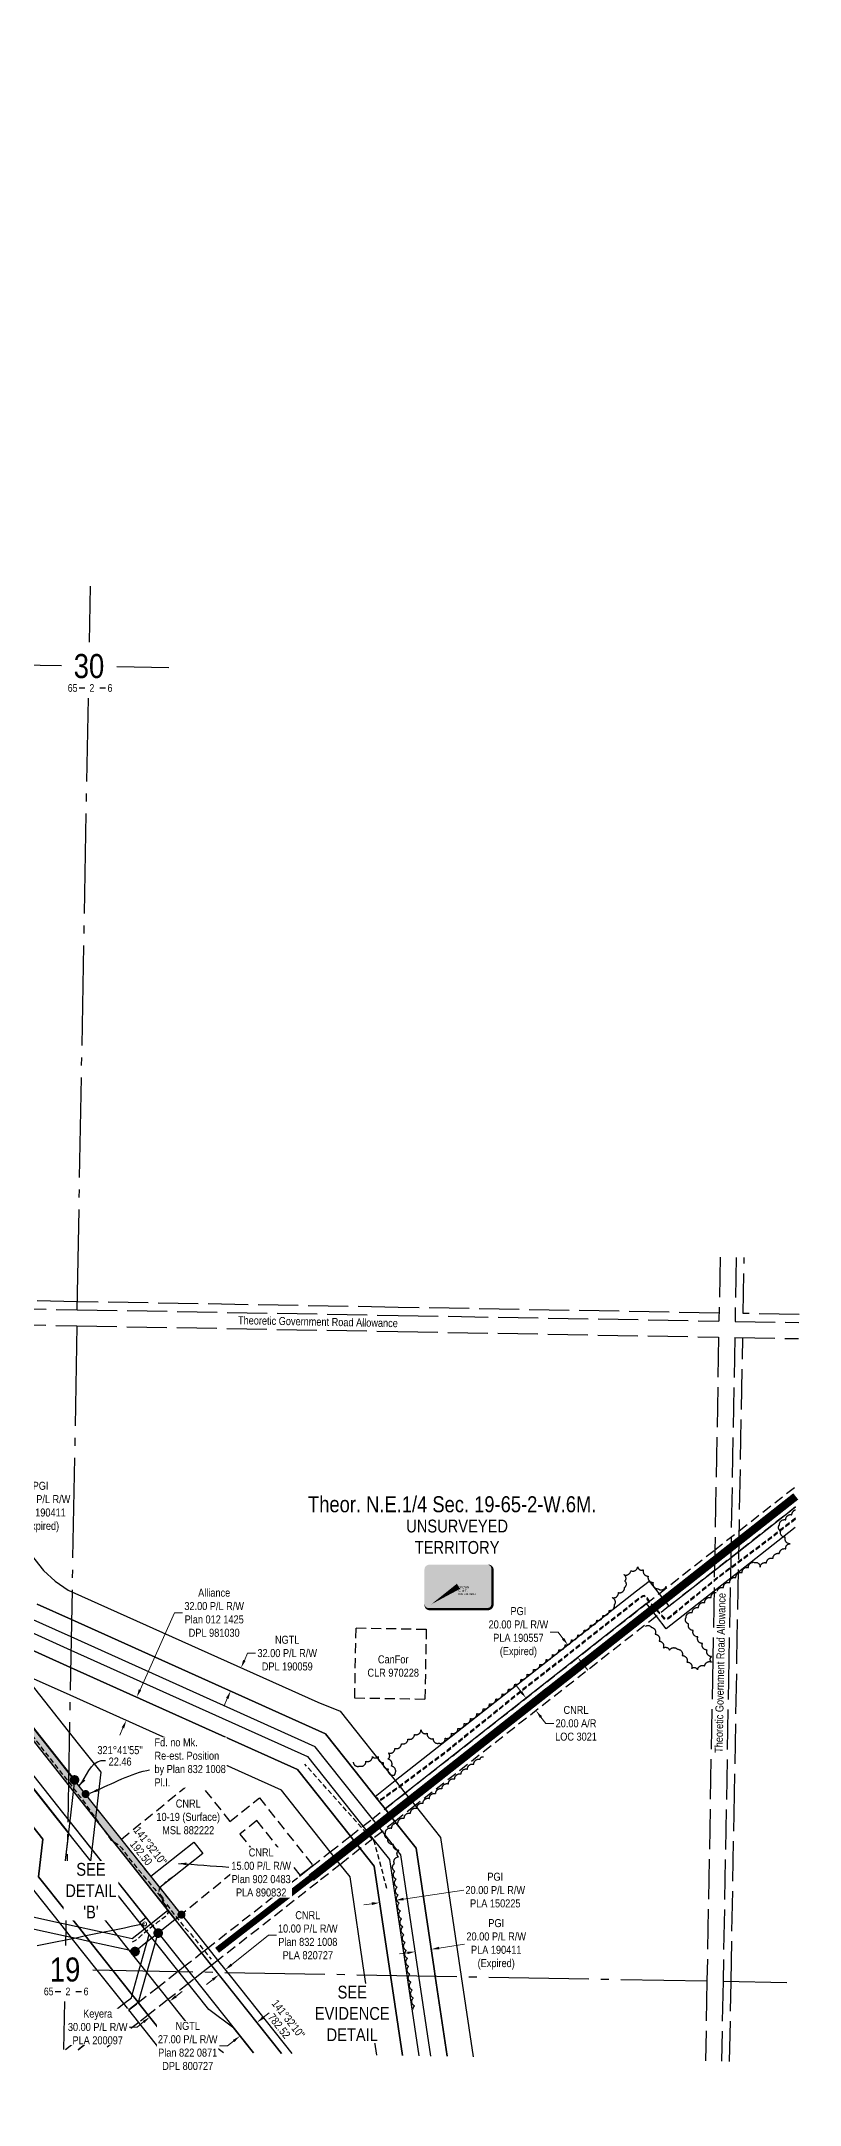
# Model space of a CAD drawing. Extents: x 413456 to 423436, y 6055086 to 6062162.
# Drawn here: x 416730 to 417678, y 6055293 to 6057870 of the extents above; entities that cross this region are included whole.
import ezdxf
from ezdxf.enums import TextEntityAlignment as Align

# ---------------------------------------------------------------- set-up
doc = ezdxf.new("R2018")
doc.units = 0
doc.header["$LTSCALE"] = 5
doc.header["$PDSIZE"] = 0.5
for name, pattern in [('0', [1, 1, 0]), ('foc-ACCESSROAD', [3.75, 2.5, -1.25]), ('foc-QUARTERLINE', [33, 25, -3, 2, -3]), ('foc-UNSURVEYED', [12.5, 10, -2.5]), ('UG_PIPE', [1.875, 1.25, -0.625])]:
    doc.linetypes.add(name, pattern=pattern)
doc.layers.get('Defpoints').update_dxf_attribs({"color": 9})
for name, color, linetype in [('10', 1, 'Continuous'), ('9', 3, 'Continuous'), ('AS-OWNER', 7, 'Continuous'), ('AS-PIPE-UG', 44, 'UG_PIPE'), ('AS-ROADS', 254, 'Continuous'), ('C-RW', 13, 'Continuous'), ('C-SYMBOL', 7, 'Continuous'), ('DETAIL-T', 7, 'Continuous'), ('F-AR', 190, 'foc-ACCESSROAD'), ('F-RW', 190, 'Continuous'), ('F-WS', 190, 'foc-ACCESSROAD'), ('L-BD', 7, 'Continuous'), ('L-BD1', 253, 'Continuous'), ('L-MON', 1, 'Continuous'), ('L-QSEC', 8, 'foc-QUARTERLINE'), ('L-ROAD-T', 7, 'Continuous'), ('L-SECLBL', 7, 'Continuous'), ('L-UNS-T', 3, 'Continuous'), ('L-USEC', 7, 'foc-UNSURVEYED'), ('P-PROPOSED', 10, 'Continuous'), ('P-PROPOSED-H', 21, 'Continuous'), ('T-BUSH', 110, '0')]:
    doc.layers.add(name, color=color, linetype=linetype)
doc.layers.add('AS-PIPE-AG', color=7, linetype='Continuous', true_color=0x7d00fa)
for name, color, linetype, lineweight in [('F-AR-T', 190, 'Continuous', 9), ('F-RW-T', 190, 'Continuous', 9), ('F-WS-T', 190, 'Continuous', 9)]:
    doc.layers.add(name, color=color, linetype=linetype, lineweight=lineweight)
doc.styles.add('175L', font='ARIALN.TTF', dxfattribs={"height": 20})
doc.styles.add('80CG', font='ARIALN.TTF', dxfattribs={"height": 10})
doc.styles.add('80L', font='ARIALN.TTF', dxfattribs={"height": 10})
doc.styles.add('SIMPLEX', font='ARIALN.TTF')
doc.styles.get("Standard").update_dxf_attribs({"font": 'ARIALN.TTF'})
doc.dimstyles.new('Compass 5 000', dxfattribs={"dimscale": 5, "dimtxt": 9, "dimasz": 2, "dimexe": 0.2, "dimexo": 0.0625, "dimgap": 0.5, "dimtad": 0, "dimtih": 1, "dimtoh": 1, "dimzin": 0, "dimdsep": 46, "dimtxsty": '80CG', "dimcen": 0.1, "dimse1": 1, "dimse2": 1, "dimclrd": 256, "dimclrt": 256, "dimaunit": 1, "dimadec": 4, "dimazin": 0, "dimtfac": 0.06, "dimtofl": 0, "dimtmove": 0, "dimatfit": 1, "dimfxl": 0.2, "dimtolj": 1, "dimtzin": 0, "dimlwd": -1, "dimarcsym": 0})

# ---------------------------------------------------------------- blocks, each defined once
blk = doc.blocks.new('L-SECLBL')
at = {"layer": '9', "color": 7}
for p, q in [((-5.1, -27.8), (-12.3, -27.8)), ((20.7, -27.8), (13.5, -27.8))]:
    blk.add_line(p, q, dxfattribs=at)
at = {"layer": '10', "color": 2, "style": 'SIMPLEX'}
blk.add_attdef('SEC', text='', height=30, dxfattribs=at).set_placement((0, 0), align=Align.MIDDLE)
at = {"layer": '10', "color": 5, "style": '80L'}
blk.add_attdef('TWP', text='', height=9.5, dxfattribs=at).set_placement((-14.4, -27.4), align=Align.MIDDLE_RIGHT)
blk.add_attdef('RGE', text='', height=9.5, dxfattribs=at).set_placement((3.6, -27.4), align=Align.MIDDLE_CENTER)
blk.add_attdef('MER', text='', height=9.5, dxfattribs=at).set_placement((23.2, -27.4), align=Align.MIDDLE_LEFT)
blk = doc.blocks.new('*D132')
at = {"layer": 'Defpoints', "color": 0, "transparency": 16777216}
for p in [(416965.4, 6055844.6), (416979.3, 6055838.3), (416952.3, 6055815.4)]:
    blk.add_point(p, dxfattribs=at)
at = {"layer": 'F-RW-T', "transparency": 16777216}
for p, q in [((416983.4, 6055847.5), (416987.5, 6055856.6)), ((416987.5, 6055856.6), (416997.5, 6055856.6)), ((416962.1, 6055800.1), (416958, 6055790.9))]:
    blk.add_line(p, q, dxfattribs=at)
for points in [[(416981.9, 6055848.2), (416984.9, 6055846.8), (416979.3, 6055838.3)], [(416960.6, 6055800.7), (416963.6, 6055799.4), (416966.2, 6055809.2)]]:
    blk.add_solid(points, dxfattribs=at)
at = {"layer": 'F-RW-T', "transparency": 16777216, "insert": (417037, 6055856.6), "char_height": 10, "attachment_point": 5, "style": '80CG'}
blk.add_mtext('\\A1;NGTL\\P32.00 P/L R/W\\PDPL 190059', dxfattribs=at)
blk = doc.blocks.new('*D135')
at = {"layer": 'Defpoints', "color": 0, "transparency": 16777216}
for p in [(416945.2, 6055419.4), (416966.3, 6055436.2), (416999, 6055395.1)]:
    blk.add_point(p, dxfattribs=at)
at = {"layer": 'F-RW-T', "transparency": 16777216}
for p, q in [((417006.8, 6055401.3), (417014.6, 6055407.5)), ((416962.2, 6055365.9), (416952.2, 6055365.9)), ((416970, 6055372.1), (416962.2, 6055365.9))]:
    blk.add_line(p, q, dxfattribs=at)
for points in [[(417005.8, 6055402.6), (417007.8, 6055400), (416999, 6055395.1)], [(416969, 6055373.4), (416971, 6055370.8), (416977.8, 6055378.3)]]:
    blk.add_solid(points, dxfattribs=at)
at = {"layer": 'F-RW-T', "transparency": 16777216, "insert": (416912.6, 6055365.9), "char_height": 10, "attachment_point": 5, "style": '80CG', "bg_fill": 3, "box_fill_scale": 1.1, "bg_fill_color": 256, "bg_fill_true_color": 13158600, "bg_fill_transparency": 0}
blk.add_mtext('\\A1;NGTL\\P27.00 P/L R/W\\PPlan 822 0871\\PDPL 800727', dxfattribs=at)
blk = doc.blocks.new('*D138')
at = {"layer": 'Defpoints', "color": 0, "transparency": 16777216}
for p in [(416848.9, 6055801.6), (416892.6, 6055782), (416879.5, 6055752.8)]:
    blk.add_point(p, dxfattribs=at)
at = {"layer": 'F-RW-T', "transparency": 16777216}
for p, q in [((416853, 6055810.7), (416896.3, 6055907)), ((416896.3, 6055907), (416906.3, 6055907)), ((416831.7, 6055763.3), (416827.6, 6055754.2))]:
    blk.add_line(p, q, dxfattribs=at)
for points in [[(416851.5, 6055811.4), (416854.5, 6055810.1), (416848.9, 6055801.6)], [(416830.1, 6055764), (416833.2, 6055762.6), (416835.8, 6055772.4)]]:
    blk.add_solid(points, dxfattribs=at)
at = {"layer": 'F-RW-T', "transparency": 16777216, "insert": (416945.7, 6055907), "char_height": 10, "attachment_point": 5, "style": '80CG'}
blk.add_mtext('\\A1;Alliance\\P32.00 P/L R/W\\PPlan 012 1425\\PDPL 981030', dxfattribs=at)
blk = doc.blocks.new('*D139')
at = {"layer": 'Defpoints', "color": 0, "transparency": 16777216}
for p in [(417344, 6055807.1), (417347.9, 6055784.7), (417356.3, 6055791.3)]:
    blk.add_point(p, dxfattribs=at)
at = {"layer": 'F-AR-T', "transparency": 16777216}
for p, q in [((417329.3, 6055808.3), (417323.1, 6055816.1)), ((417354, 6055776.8), (417360.2, 6055768.9)), ((417360.2, 6055768.9), (417370.2, 6055768.9))]:
    blk.add_line(p, q, dxfattribs=at)
for points in [[(417330.6, 6055809.3), (417328, 6055807.3), (417335.5, 6055800.4)], [(417355.4, 6055777.8), (417352.7, 6055775.8), (417347.9, 6055784.7)]]:
    blk.add_solid(points, dxfattribs=at)
at = {"layer": 'F-AR-T', "transparency": 16777216, "insert": (417397.9, 6055768.9), "char_height": 10, "attachment_point": 5, "style": '80CG'}
blk.add_mtext('\\A1;CNRL^J20.00 A/R\\PLOC 3021', dxfattribs=at)
blk = doc.blocks.new('*D144')
at = {"layer": 'Defpoints', "color": 0, "transparency": 16777216}
for p in [(417151.2, 6055554.1), (417171, 6055557.1), (417172.4, 6055547.9)]:
    blk.add_point(p, dxfattribs=at)
at = {"layer": 'F-RW-T', "transparency": 16777216}
for p, q in [((417182.3, 6055549.4), (417257.5, 6055560.6)), ((417142.7, 6055543.5), (417132.8, 6055542.1))]:
    blk.add_line(p, q, dxfattribs=at)
for points in [[(417182, 6055551.1), (417182.5, 6055547.8), (417172.4, 6055547.9)], [(417142.4, 6055545.2), (417142.9, 6055541.9), (417152.6, 6055545)]]:
    blk.add_solid(points, dxfattribs=at)
at = {"layer": 'F-RW-T', "transparency": 16777216, "insert": (417297, 6055560.6), "char_height": 10, "attachment_point": 5, "style": '80CG'}
blk.add_mtext('\\A1;PGI\\P20.00 P/L R/W\\PPLA 150225', dxfattribs=at)
blk = doc.blocks.new('*D146')
at = {"layer": 'Defpoints', "color": 0, "transparency": 16777216}
for p in [(416616.2, 6056022.7), (416631.9, 6056035.1), (416648.1, 6056014.5)]:
    blk.add_point(p, dxfattribs=at)
at = {"layer": 'F-RW-T', "transparency": 16777216}
for p, q in [((416656, 6056020.7), (416679.2, 6056039.1)), ((416679.2, 6056039.1), (416689.2, 6056039.1)), ((416624.6, 6055995.9), (416616.7, 6055989.7))]:
    blk.add_line(p, q, dxfattribs=at)
for points in [[(416654.9, 6056022), (416657, 6056019.4), (416648.1, 6056014.5)], [(416623.6, 6055997.2), (416625.6, 6055994.6), (416632.4, 6056002.1)]]:
    blk.add_solid(points, dxfattribs=at)
at = {"layer": 'F-RW-T', "transparency": 16777216, "insert": (416728.7, 6056039.1), "char_height": 10, "attachment_point": 5, "style": '80CG'}
blk.add_mtext('\\A1;PGI\\P20.00 P/L R/W\\PPLA 190411\\P(Expired)', dxfattribs=at)
blk = doc.blocks.new('*D147')
at = {"layer": 'Defpoints', "color": 0, "transparency": 16777216}
for p in [(417195.4, 6055495.3), (417215.2, 6055498.3), (417216.9, 6055486.7)]:
    blk.add_point(p, dxfattribs=at)
at = {"layer": 'F-RW-T', "transparency": 16777216}
for p, q in [((417187.2, 6055482.3), (417177.3, 6055480.8)), ((417226.8, 6055488.2), (417258.7, 6055492.9))]:
    blk.add_line(p, q, dxfattribs=at)
for points in [[(417186.9, 6055483.9), (417187.4, 6055480.6), (417197.1, 6055483.7)], [(417226.5, 6055489.8), (417227, 6055486.5), (417216.9, 6055486.7)]]:
    blk.add_solid(points, dxfattribs=at)
at = {"layer": 'F-RW-T', "transparency": 16777216, "insert": (417298.2, 6055492.9), "char_height": 10, "attachment_point": 5, "style": '80CG'}
blk.add_mtext('\\A1;PGI\\P20.00 P/L R/W\\PPLA 190411\\P(Expired)', dxfattribs=at)
blk = doc.blocks.new('*D148')
at = {"layer": 'Defpoints', "color": 0, "transparency": 16777216}
for p in [(417383.4, 6055863.5), (417387.8, 6055866.9), (417395.8, 6055847.7)]:
    blk.add_point(p, dxfattribs=at)
at = {"layer": 'F-RW-T', "transparency": 16777216}
for p, q in [((417375.5, 6055882.6), (417365.5, 6055882.6)), ((417381.6, 6055874.8), (417375.5, 6055882.6)), ((417406.3, 6055843.3), (417412.5, 6055835.4))]:
    blk.add_line(p, q, dxfattribs=at)
for points in [[(417383, 6055875.8), (417380.3, 6055873.7), (417387.8, 6055866.9)], [(417407.6, 6055844.3), (417405, 6055842.3), (417400.2, 6055851.2)]]:
    blk.add_solid(points, dxfattribs=at)
at = {"layer": 'F-RW-T', "transparency": 16777216, "insert": (417325.9, 6055882.6), "char_height": 10, "width": 498.313, "attachment_point": 5, "style": '80CG'}
blk.add_mtext('\\A1;PGI^J20.00 P/L R/W\\PPLA 190557\\P(Expired)', dxfattribs=at)
blk = doc.blocks.new('*D151')
at = {"layer": 'Defpoints', "color": 0, "transparency": 16777216}
for p in [(416865.3, 6055402.1), (416902.5, 6055406), (416877.7, 6055386.3)]:
    blk.add_point(p, dxfattribs=at)
at = {"layer": 'F-RW-T', "transparency": 16777216}
for p, q in [((416897.8, 6055427.9), (416905.7, 6055434.1)), ((416857.4, 6055395.9), (416849.6, 6055389.6)), ((416849.6, 6055389.6), (416839.6, 6055389.6))]:
    blk.add_line(p, q, dxfattribs=at)
for points in [[(416896.8, 6055429.2), (416898.9, 6055426.6), (416890, 6055421.7)], [(416856.4, 6055397.2), (416858.5, 6055394.6), (416865.3, 6055402.1)]]:
    blk.add_solid(points, dxfattribs=at)
at = {"layer": 'F-RW-T', "transparency": 16777216, "insert": (416800.1, 6055389.6), "char_height": 10, "attachment_point": 5, "style": '80CG', "bg_fill": 3, "box_fill_scale": 1.1, "bg_fill_color": 256, "bg_fill_true_color": 13158600, "bg_fill_transparency": 0}
blk.add_mtext('\\A1;Keyera\\P30.00 P/L R/W\\PPLA 200097', dxfattribs=at)
blk = doc.blocks.new('*D153')
at = {"layer": 'Defpoints', "color": 0, "transparency": 16777216}
for p in [(416959.5, 6055461.1), (416966.9, 6055435.7), (416974.7, 6055441.9)]:
    blk.add_point(p, dxfattribs=at)
at = {"layer": 'F-RW-T', "transparency": 16777216}
for p, q in [((416967.3, 6055467.3), (417013.6, 6055504.2)), ((417013.6, 6055504.2), (417023.6, 6055504.2)), ((416943.8, 6055448.7), (416936, 6055442.5))]:
    blk.add_line(p, q, dxfattribs=at)
for points in [[(416966.2, 6055468.7), (416968.3, 6055466), (416959.5, 6055461.1)], [(416942.8, 6055450), (416944.8, 6055447.4), (416951.6, 6055454.9)]]:
    blk.add_solid(points, dxfattribs=at)
at = {"layer": 'F-RW-T', "transparency": 16777216, "insert": (417062.7, 6055504.2), "char_height": 10, "attachment_point": 5, "style": '80CG'}
blk.add_mtext('\\A1;CNRL\\P10.00 P/L R/W \\PPlan 832 1008^JPLA 820727', dxfattribs=at)
blk = doc.blocks.new('*U128')
h = blk.add_hatch(color=255)
edge = h.paths.add_edge_path()
edge.add_line((-36.5, -28.5), (36.5, -28.5))
edge.add_arc((36.5, -22.5), 6, 270, 360)
edge.add_line((42.5, -22.5), (42.5, 21))
edge.add_arc((36.5, 21), 6, 0, 90)
edge.add_line((36.5, 27), (-36.5, 27))
edge.add_arc((-36.5, 21), 6, 90, 180)
edge.add_line((-42.5, 21), (-42.5, -22.5))
edge.add_arc((-36.5, -22.5), 6, 180, 270)
at = {"color": 14, "flags": 128}
blk.add_lwpolyline([(-36.5, -28.5, 3, 3, 0), (36.5, -28.5, 3, 3, 0.414214), (42.5, -22.5, 3, 3, 0), (42.5, 21, 3, 0, 0.414214), (36.5, 27, 0, 0, 0), (-36.5, 27, 0, 0, 0.414214), (-42.5, 21, 0, 0, 0), (-42.5, -22.5, 0, 3, 0.414214)], format="xyseb", close=True, dxfattribs=at)
blk.add_lwpolyline([(-34, -22.5, 0, 7.5, 0), (0, 0, 0, 0, 0)], format="xyseb", dxfattribs=at)
at = {"color": 14, "lineweight": 30, "flags": 104}
blk.add_attdef('ENTER_TEXT', text='', height=10, dxfattribs=at).set_placement((0, 0), align=Align.MIDDLE_CENTER)
blk = doc.blocks.new('fdia')
at = {"color": 255, "const_width": 1}
blk.add_lwpolyline([(-0.5, 0, 1), (0.5, 0, 1)], format="xyb", close=True, dxfattribs=at)
blk = doc.blocks.new('Fdiaa')
blk.add_blockref('fdia', (0, 0))
blk = doc.blocks.new('fdib')
at = {"color": 1, "const_width": 1.6}
blk.add_lwpolyline([(-0.4, 0, 1), (0.4, 0, 1)], format="xyb", close=True, dxfattribs=at)
at = {"color": 1}
blk.add_circle((0, 0), 0.8, dxfattribs=at)
blk = doc.blocks.new('Fdibb')
blk.add_blockref('fdib', (0, 0))
blk = doc.blocks.new('fdicc')
for name in ['Fdibb', 'Fdiaa']:
    blk.add_blockref(name, (0, 0))
blk = doc.blocks.new('FDI')
blk.add_blockref('fdicc', (0, 0))
blk = doc.blocks.new('PLIA')
at = {"color": 255, "const_width": 1}
blk.add_lwpolyline([(-0.5, 0, 1), (0.5, 0, 1)], format="xyb", close=True, dxfattribs=at)
blk = doc.blocks.new('PLIAA')
blk.add_blockref('PLIA', (0, 0))
blk = doc.blocks.new('PLIB')
at = {"color": 1}
blk.add_circle((0, 0), 0.8, dxfattribs=at)
blk = doc.blocks.new('PLIBB')
blk.add_blockref('PLIB', (0, 0))
blk = doc.blocks.new('PLICC')
for name in ['PLIAA', 'PLIBB']:
    blk.add_blockref(name, (0, 0))
blk = doc.blocks.new('PLI')
blk.add_blockref('PLICC', (0, 0))

msp = doc.modelspace()

# ---------------------------------------------------------------- hatches: boundary and pattern name
at = {"layer": 'P-PROPOSED-H'}
h = msp.add_hatch(color=256, dxfattribs=at)
h.dxf.hatch_style = 1
h.paths.add_polyline_path([(416904.756, 6055529.951), (416785.055, 6055680.607), (415892.377, 6056810.918), (415332.219, 6057520.147), (415272.175, 6057596.189), (415202.086, 6057604.389), (414942.843, 6057932.602), (414767.131, 6058168.936), (414209.907, 6058914.461), (414193.886, 6058902.502), (414751.088, 6058157.008), (414926.986, 6057920.425), (415191.534, 6057585.496), (415275.653, 6057575.654), (415324.374, 6057513.953), (415884.533, 6056804.723), (416763.305, 6055692.037), (416777.217, 6055674.403), (416896.93, 6055523.732)])

# ---------------------------------------------------------------- linework, layer by layer
at = {"layer": 'AS-PIPE-AG', "flags": 128}
for points in [[(416878.024, 6055553.056), (416882.798, 6055547.17), (416881.416, 6055546.038), (416880.705, 6055546.904), (416881.358, 6055547.425), (416880.628, 6055548.349), (416881.395, 6055548.947)], [(416880.574, 6055551.591), (416881.948, 6055549.735), (416880.489, 6055548.504), (416882.011, 6055546.604), (416881.326, 6055546.037), (416882.64, 6055544.536)]]:
    msp.add_lwpolyline(points, dxfattribs=at)
at = {"layer": 'AS-PIPE-UG', "flags": 128}
for points in [[(415013.81, 6057825.514), (415037.238, 6057799.452), (415102.068, 6057717.814), (415160.976, 6057642.909), (415186.653, 6057610.068), (415188.657, 6057607.316), (415191.77, 6057604.059), (415194.974, 6057602.777), (415198.348, 6057601.309), (415201.652, 6057600.674), (415209.333, 6057599.275), (415215.065, 6057598.355), (415231.287, 6057594.814), (415240.58, 6057593.221), (415249.728, 6057591.868), (415258.286, 6057590.15), (415266.873, 6057588.018), (415270.897, 6057586.529), (415272.986, 6057584.39), (415283.035, 6057572.002), (415295.871, 6057555.941), (415314.58, 6057533.042), (415359.238, 6057475.218), (415438.345, 6057375.656), (415513.966, 6057278.668), (415602.762, 6057166.556), (415716.723, 6057022.822), (415895.623, 6056797.258), (415992.902, 6056672.816), (416086.496, 6056554.684), (416196.778, 6056408.811), (416290.825, 6056294.686), (416385.103, 6056175.501), (416465.1, 6056075.022), (416554.042, 6055961.261), (416618.385, 6055880.811), (416697.196, 6055780.354), (416783.273, 6055670.547), (416816.658, 6055623.284), (416827.133, 6055616.513), (416830.178, 6055612.864), (416839.062, 6055600.651), (416858.325, 6055577.37), (416870.64, 6055562.655), (416877.868, 6055553.22)], [(417161.492, 6055562.629), (417146.039, 6055620.907), (417058.916, 6055718.028)], [(416893.151, 6055576.532), (416885.046, 6055570.564), (416880.558, 6055565.836), (416877.083, 6055562.312), (416876.384, 6055557.888), (416880.504, 6055551.751)], [(416882.794, 6055544.249), (416887.522, 6055537.377), (416887.91, 6055531.662), (416884.966, 6055527.516), (416875.039, 6055520.428), (416867.83, 6055514.819), (416855.045, 6055504.236), (416847.308, 6055497.672), (416841.119, 6055494.767)], [(416886.419, 6055542.797), (416893.28, 6055533.34), (416901.755, 6055522.687), (416909.241, 6055513.356), (416916.006, 6055506.439), (416930.627, 6055488.241), (416941.826, 6055474.174)]]:
    msp.add_lwpolyline(points, dxfattribs=at)
at = {"layer": 'AS-ROADS', "flags": 128}
for points, const_width in [([(417066.88, 6055575.983), (417672.535, 6056052.357)], 9.996), ([(416949.343, 6055485.43), (417132.38, 6055627.013), (417187.475, 6055670.179), (417362.591, 6055810.141)], 7.996), ([(416949.343, 6055485.43), (417132.38, 6055627.013), (417187.475, 6055670.179), (417362.591, 6055810.141)], 7.996)]:
    msp.add_lwpolyline(points, dxfattribs=dict(at, const_width=const_width))
at = {"layer": 'C-RW'}
msp.add_lwpolyline([(416896.933, 6055523.679), (417029.624, 6055356.661)], dxfattribs=at)
at = {"layer": 'F-AR'}
for points in [[(416775.59, 6055361.176), (416839.048, 6055410.983), (416850.896, 6055420.28), (416874.403, 6055438.699), (416899.582, 6055458.416), (416900.238, 6055458.923), (416907.455, 6055464.579), (416928.701, 6055481.221), (416936.574, 6055487.384), (417052.359, 6055578.067), (417062.872, 6055586.366), (417068.057, 6055590.458), (417090.748, 6055608.322), (417115.866, 6055628.138), (417131.641, 6055640.428), (417143.472, 6055649.699), (417159.204, 6055662.043), (417184.341, 6055681.775), (417485.937, 6055918.493), (417501.668, 6055930.841), (417571.347, 6055985.535), (417601.949, 6056009.558), (417672.767, 6056065.149)], [(417672.297, 6056039.315), (417601.48, 6055983.726), (417570.877, 6055959.704), (417514.036, 6055915.085), (417498.305, 6055902.736), (417196.801, 6055666.089), (417171.656, 6055646.348), (417155.924, 6055634.003), (417144.088, 6055624.727), (417128.324, 6055612.457), (417103.186, 6055592.644), (417075.206, 6055570.622), (416948.999, 6055471.74), (416941.129, 6055465.574), (416931.924, 6055458.358), (416919.885, 6055448.93), (416912.016, 6055442.764), (416886.839, 6055423.042), (416863.269, 6055404.574), (416851.473, 6055395.314), (416807.263, 6055360.613)]]:
    msp.add_lwpolyline(points, dxfattribs=at)
at = {"layer": 'F-RW'}
for points in [[(417181.027, 6055353.97), (417166.081, 6055454.19), (417145.829, 6055590.422), (417128.32, 6055612.465), (417115.867, 6055628.142), (417049.887, 6055711.265), (416766.253, 6055838.769), (416689.753, 6055873.159), (415928.432, 6056839.36), (415600.83, 6057254.17), (415414.471, 6057488.719)], [(415616.463, 6057266.559), (415944.067, 6056851.783), (416539.5, 6056095.711), (416702.393, 6055889.401), (416766.653, 6055860.514), (417062.525, 6055727.51), (417094.456, 6055687.289), (417131.641, 6055640.434), (417144.092, 6055624.738), (417164.822, 6055598.662), (417185.846, 6055457.254), (417186.355, 6055453.829), (417201.301, 6055353.609)], [(415892.377, 6056810.918), (416771.175, 6055698.251), (416766.049, 6055654.116), (416758.407, 6055587.222), (416916.669, 6055388.133), (416957.442, 6055357.944)], [(415863.345, 6056787.918), (416756.005, 6055657.697), (416875.416, 6055507.307), (416871.579, 6055493.677), (416861.99, 6055459.605), (416860.894, 6055455.711), (416850.896, 6055420.28), (416839.048, 6055410.983), (416775.59, 6055361.176)], [(415831.967, 6056763.139), (416731.457, 6055624.315), (416726.255, 6055577.019), (416760.653, 6055533.738), (416777.178, 6055512.943), (416791.946, 6055494.36), (416818.955, 6055460.372), (416843.225, 6055429.837), (416850.532, 6055420.642), (416850.896, 6055420.28), (416863.269, 6055404.574), (416894.539, 6055365.141), (416902.944, 6055358.912)], [(416759.758, 6055361.457), (416832.829, 6055418.81), (416842.189, 6055426.157), (416843.225, 6055429.837), (416851.656, 6055459.789), (416853.226, 6055465.365), (416861.545, 6055494.924), (416864.408, 6055505.096), (416748.169, 6055651.492), (415855.52, 6056781.698), (415855.482, 6056781.747)], [(416880.013, 6055359.32), (416851.473, 6055395.314), (416839.048, 6055410.983), (416838.784, 6055411.316), (416832.829, 6055418.81), (416799.521, 6055460.72), (416768.75, 6055499.441), (416760.22, 6055510.174), (416753.982, 6055518.023), (416710.671, 6055572.521), (416715.874, 6055619.829), (416715.874, 6055619.829), (415820.2, 6056753.847), (415820.2, 6056753.847), (415820.2, 6056753.847), (415820.2, 6056753.847), (415820.2, 6056753.847)], [(416902.944, 6055358.912), (416894.539, 6055365.141), (416863.269, 6055404.574), (416850.88, 6055420.258), (416850.532, 6055420.642), (416843.225, 6055429.836), (416818.955, 6055460.372), (416791.946, 6055494.36), (416777.178, 6055512.943), (416760.653, 6055533.738), (416726.255, 6055577.019), (416731.457, 6055624.315), (415957.891, 6056603.709), (415958.768, 6056650.974), (416763.538, 6055632.135), (416763.538, 6055632.135), (416758.407, 6055587.222), (416916.669, 6055388.133), (416957.442, 6055357.944)], [(416592.453, 6056136.684), (416732.241, 6055959.694), (416746.807, 6055946.313), (416763.318, 6055935.423), (416767.99, 6055933.324), (417075.212, 6055795.253), (417102.972, 6055784.28), (417171.928, 6055697.42), (417184.341, 6055681.775), (417196.801, 6055666.089), (417228.436, 6055626.243), (417254.304, 6055452.623), (417269.237, 6055352.402)], [(416994.826, 6055357.279), (416970.125, 6055388.352), (416939.088, 6055411.334), (416791.69, 6055596.754), (416804.38, 6055707.826), (416776.248, 6055743.409), (416513.82, 6056075.348)], [(417671.828, 6056013.522), (417601.011, 6055957.934), (417570.408, 6055933.911), (417510.654, 6055887.007), (417498.305, 6055902.736), (417485.937, 6055918.493), (417184.341, 6055681.775), (417159.204, 6055662.043), (417146.778, 6055677.679), (417171.928, 6055697.42), (417473.588, 6055934.22), (417489.319, 6055946.568), (417501.668, 6055930.841), (417514.036, 6055915.085), (417570.877, 6055959.704), (417601.48, 6055983.726), (417672.297, 6056039.315)], [(417236.803, 6055352.978), (417221.874, 6055453.199), (417220.499, 6055462.425), (417198.061, 6055613.081), (417171.656, 6055646.348), (417159.204, 6055662.043), (417146.778, 6055677.679), (417121.922, 6055708.984), (417084.64, 6055755.94), (416767.352, 6055898.571), (416724.548, 6055917.813)], [(416724.548, 6055917.813), (416767.352, 6055898.571), (417084.64, 6055755.94), (417121.922, 6055708.984), (417146.778, 6055677.679), (417159.204, 6055662.043), (417171.656, 6055646.348), (417198.061, 6055613.081), (417220.499, 6055462.425), (417221.874, 6055453.199), (417236.803, 6055352.978)], [(417216.506, 6055353.339), (417201.56, 6055453.559), (417200.681, 6055459.462), (417179.068, 6055604.841), (417155.924, 6055634.003), (417143.472, 6055649.699), (417106.228, 6055696.589), (417072.002, 6055739.694), (416766.952, 6055876.824), (416711.888, 6055901.577)], [(416689.753, 6055873.159), (416766.253, 6055838.769), (417049.887, 6055711.265), (417115.866, 6055628.141), (417128.322, 6055612.462), (417145.829, 6055590.422), (417166.081, 6055454.19), (417181.027, 6055353.97)], [(417149.06, 6055354.538), (417133.707, 6055454.765), (417115.527, 6055577.123), (417103.186, 6055592.644), (417090.748, 6055608.322), (417029.697, 6055685.273), (416765.614, 6055803.943), (416705.061, 6055831.153)], [(416563.985, 6055561.185), (416754.844, 6055519.381), (416761.2, 6055517.989), (416778.04, 6055514.301), (416824.353, 6055504.161), (416843.054, 6055500.06), (416858.628, 6055512.428), (416866.457, 6055518.645), (416887.62, 6055535.45), (416896.93, 6055523.732), (416896.93, 6055523.732), (416875.782, 6055506.903), (416867.954, 6055500.686), (416862.407, 6055496.282), (416846.804, 6055483.891), (416839.109, 6055485.582), (416792.808, 6055495.718), (416769.612, 6055500.799), (416760.92, 6055502.703), (416560.779, 6055546.539)], [(417029.624, 6055356.661), (416948.001, 6055459.401), (416939.429, 6055470.231), (416927.397, 6055485.378), (416896.93, 6055523.732), (416904.756, 6055529.951), (416935.968, 6055490.658), (416951.629, 6055470.943), (416967.247, 6055451.282), (417042.589, 6055356.43)]]:
    msp.add_lwpolyline(points, dxfattribs=at)
at = {"layer": 'F-RW', "flags": 128}
for points in [[(415863.345, 6056787.918), (416756.005, 6055657.697), (416994.821, 6055357.279)], [(417029.644, 6055356.661), (416896.93, 6055523.732), (416777.172, 6055674.46), (415884.525, 6056804.644)]]:
    msp.add_lwpolyline(points, dxfattribs=at)
at = {"layer": 'F-RW'}
msp.add_lwpolyline([(416877.75, 6055563.894), (416866.593, 6055577.994), (416920.182, 6055620.562), (416931.373, 6055606.473), (416877.822, 6055563.95)], close=True, dxfattribs=at)
at = {"layer": 'F-WS'}
for points in [[(417121.359, 6055800.343), (417122.952, 6055888.073), (417210.681, 6055886.482), (417209.089, 6055798.752), (417121.359, 6055800.343)], [(416922.82, 6055699.849), (416965.422, 6055646.21), (417002.137, 6055675.95), (417069.134, 6055591.315), (417063.95, 6055587.223), (417053.436, 6055578.924), (416999.009, 6055647.678), (416977.861, 6055630.549), (416997.452, 6055605.882), (416904.742, 6055529.94), (416877.67, 6055564.049), (416866.593, 6055577.994), (416829.695, 6055624.413), (416922.82, 6055699.849)], [(416875.732, 6055506.883), (416867.903, 6055500.666), (416864.724, 6055504.67), (416858.578, 6055512.408), (416852.356, 6055520.241), (416860.184, 6055526.458), (416866.406, 6055518.625), (416872.623, 6055510.798), (416875.732, 6055506.883)]]:
    msp.add_lwpolyline(points, close=True, dxfattribs=at)
at = {"layer": 'L-BD', "color": 4}
msp.add_circle((416904.353, 6055529.573), 2.119, dxfattribs=at)
at = {"layer": 'L-QSEC'}
for p, q in [((415987.29, 6057103.755), (416754.695, 6057090.186)), ((416823.936, 6057088.962), (416889.168, 6057087.809))]:
    msp.add_line(p, q, dxfattribs=at)
at = {"layer": 'L-QSEC', "flags": 128}
for points in [[(416789.778, 6057119.558), (416791.063, 6057189.515)], [(416774.457, 6056285.559), (416788.493, 6057049.601)], [(416774.088, 6056265.454), (416759.876, 6055491.42)], [(416794.034, 6055460.82), (417561.557, 6055447.178)], [(417581.662, 6055446.821), (417661.497, 6055445.402)], [(416758.591, 6055421.462), (416757.49, 6055361.498)]]:
    msp.add_lwpolyline(points, dxfattribs=at)
at = {"layer": 'L-USEC'}
for p, q in [((417577.996, 6056351.175), (417576.543, 6056271.34)), ((417598.101, 6056350.809), (417596.649, 6056270.984)), ((416774.642, 6056295.611), (415982.603, 6056309.652)), ((417175.684, 6056288.501), (416774.642, 6056295.611)), ((416373.395, 6056292.669), (416774.445, 6056285.559)), ((416774.445, 6056285.559), (417175.49, 6056278.449)), ((417175.49, 6056278.449), (417576.543, 6056271.34)), ((417576.726, 6056281.391), (417175.684, 6056288.501)), ((417596.649, 6056270.984), (417676.475, 6056269.569)), ((416774.088, 6056265.454), (417175.133, 6056258.344)), ((417175.133, 6056258.344), (417576.178, 6056251.235)), ((417576.178, 6056251.235), (417568.868, 6055849.207)), ((417596.283, 6056250.879), (417588.973, 6055848.841)), ((417596.283, 6056250.879), (417676.119, 6056249.464)), ((417599.024, 6055848.673), (417606.335, 6056250.701)), ((417568.868, 6055849.207), (417561.557, 6055447.178)), ((417588.973, 6055848.841), (417581.662, 6055446.813)), ((417595.519, 6055655.923), (417599.024, 6055848.673)), ((417591.713, 6055446.643), (417595.519, 6055655.923)), ((417561.557, 6055447.178), (417559.74, 6055347.239)), ((417581.662, 6055446.813), (417579.845, 6055346.873)), ((417589.897, 6055346.703), (417591.713, 6055446.643))]:
    msp.add_line(p, q, dxfattribs=at)
for points in [[(417676.667, 6056279.62), (417606.884, 6056280.857), (417608.153, 6056350.64)], [(415971.995, 6056279.673), (416373.039, 6056272.564), (416774.088, 6056265.454)]]:
    msp.add_lwpolyline(points, dxfattribs=at)
at = {"layer": 'P-PROPOSED'}
msp.add_lwpolyline([(416904.756, 6055529.951), (416785.055, 6055680.607), (415892.377, 6056810.918), (415332.219, 6057520.147), (415272.175, 6057596.189), (415202.086, 6057604.389), (414942.843, 6057932.602), (414767.131, 6058168.936), (414209.907, 6058914.461), (414193.886, 6058902.502), (414751.088, 6058157.008), (414926.986, 6057920.425), (415191.534, 6057585.496), (415275.653, 6057575.654), (415324.374, 6057513.953), (415884.533, 6056804.723), (416763.305, 6055692.037), (416777.217, 6055674.403), (416896.93, 6055523.732), (416904.756, 6055529.951)], dxfattribs=at)
at = {"layer": 'T-BUSH', "flags": 128}
for points in [[(417484.985, 6055890.072, -0.52056705), (417491.781, 6055888.91, -0.52056705), (417496.82, 6055880.277, -0.52056705), (417501.859, 6055871.645, -0.52056705), (417506.898, 6055863.012, -0.52056705), (417514.706, 6055860.104, -0.52056705), (417524.602, 6055861.511, -0.52056705), (417530.596, 6055853.532, -0.52056705), (417536.579, 6055845.525, -0.52056705), (417542.562, 6055837.517, -0.52056705), (417549.893, 6055835.758, -0.52056705), (417558.646, 6055840.585, -0.52056705), (417567.398, 6055845.412, -0.52056705), (417567.438, 6055852.248, -0.52056705), (417561.682, 6055860.419, -0.52056705), (417555.925, 6055868.591, -0.52056705), (417550.169, 6055876.762, -0.52056705), (417544.412, 6055884.934, -0.52056705), (417538.656, 6055893.105, -0.52056705), (417535.471, 6055900.914, -0.52056705), (417543.262, 6055907.177, -0.52056705), (417551.052, 6055913.439, -0.52056705), (417558.843, 6055919.702, -0.52056705), (417566.633, 6055925.964, -0.52056705), (417574.424, 6055932.227, -0.52056705), (417582.214, 6055938.489, -0.52056705), (417590.005, 6055944.752, -0.52056705), (417597.795, 6055951.014, -0.52056705), (417605.586, 6055957.277, -0.52056705), (417613.376, 6055963.54, -0.52056705), (417621.166, 6055969.802, -0.52056705), (417627.971, 6055963.897, -0.52056705), (417636.021, 6055969.23, -0.52056705), (417644.126, 6055975.08, -0.52056705), (417652.23, 6055980.93, -0.52056705), (417660.335, 6055986.78, -0.52056705), (417665.391, 6055993.123, -0.52056705), (417659.542, 6056001.229, -0.52056705), (417653.694, 6056009.334, -0.52056705), (417652.219, 6056016.849, -0.52056705), (417660.009, 6056023.113, -0.52056705), (417667.799, 6056029.377, -0.3544004), (417672.231, 6056035.653, -0.3544004)], [(417119.573, 6055720.356, 0.52056705), (417127.355, 6055715.588, 0.52056705), (417135.432, 6055721.476, 0.52056705), (417143.509, 6055727.364, 0.52056705), (417150.814, 6055727.69, 0.52056705), (417156.981, 6055719.823, 0.52056705), (417163.147, 6055711.957, 0.52056705), (417169.314, 6055704.09, 0.52056705), (417171.877, 6055706.488, 0.52056705), (417167.301, 6055715.374, 0.52056705), (417162.724, 6055724.261, 0.52056705), (417163.473, 6055731.856, 0.52056705), (417171.612, 6055737.658, 0.52056705), (417179.751, 6055743.46, 0.52056705), (417187.891, 6055749.262, 0.52056705), (417196.03, 6055755.064, 0.52056705), (417204.169, 6055760.866, 0.52056705), (417211.74, 6055756.469, 0.52056705), (417219.184, 6055749.799, 0.52056705), (417226.664, 6055744.151, 0.52056705), (417234.548, 6055750.295, 0.52056705), (417242.433, 6055756.439, 0.52056705), (417250.317, 6055762.583, 0.52056705), (417258.201, 6055768.727, 0.52056705), (417266.086, 6055774.871, 0.52056705), (417273.97, 6055781.015, 0.52056705), (417281.854, 6055787.159, 0.52056705), (417289.739, 6055793.303, 0.52056705), (417297.623, 6055799.447, 0.52056705), (417305.507, 6055805.591, 0.52056705), (417313.392, 6055811.735, 0.52056705), (417321.276, 6055817.879, 0.52056705), (417329.16, 6055824.023, 0.52056705), (417337.044, 6055830.167, 0.52056705), (417344.929, 6055836.311, 0.52056705), (417352.813, 6055842.455, 0.52056705), (417360.697, 6055848.599, 0.52056705), (417368.582, 6055854.743, 0.52056705), (417376.466, 6055860.887, 0.52056705), (417384.35, 6055867.03, 0.52056705), (417392.235, 6055873.174, 0.52056705), (417400.119, 6055879.318, 0.52056705), (417408.003, 6055885.462, 0.52056705), (417415.888, 6055891.606, 0.52056705), (417423.772, 6055897.75, 0.52056705), (417431.656, 6055903.894, 0.52056705), (417439.541, 6055910.038, 0.52056705), (417445.795, 6055916.663, 0.52056705), (417443.228, 6055925.898, 0.52056705), (417450.925, 6055932.275, 0.52056705), (417458.622, 6055938.652, 0.52056705), (417458.938, 6055946.613, 0.52056705), (417457.648, 6055954.63, 0.52056705), (417466.334, 6055959.575, 0.52056705), (417475.021, 6055964.52, 0.52056705), (417481.977, 6055960.758, 0.52056705), (417488.111, 6055952.866, 0.52056705), (417494.244, 6055944.974, 0.52056705), (417500.378, 6055937.082, 0.52056705), (417510.622, 6055940.072, 0.52056705)], [(417194.168, 6055411.882, -0.18816836), (417196.059, 6055415.894, -0.52056705), (417194.589, 6055425.781, -0.52056705), (417193.12, 6055435.668, -0.52056705), (417191.651, 6055445.555, -0.52056705), (417190.182, 6055455.442, -0.52056705), (417188.713, 6055465.329, -0.52056705), (417187.244, 6055475.215, -0.52056705), (417185.775, 6055485.102, -0.52056705), (417184.305, 6055494.989, -0.52056705), (417182.836, 6055504.876, -0.52056705), (417181.367, 6055514.763, -0.52056705), (417179.898, 6055524.65, -0.52056705), (417178.429, 6055534.537, -0.52056705), (417176.96, 6055544.424, -0.52056705), (417175.518, 6055554.314, -0.52056705), (417174.332, 6055564.239, -0.52056705), (417173.085, 6055574.155, -0.52056705), (417171.345, 6055583.998, -0.52056705), (417170.916, 6055593.605, -0.52056705), (417175.964, 6055602.233, -0.52056705), (417176.617, 6055610.344, -0.52056705), (417169.71, 6055617.569, -0.52056705), (417162.803, 6055624.794, -0.52056705), (417159.742, 6055631.752, -0.52056705), (417167.583, 6055637.95, -0.52056705), (417175.425, 6055644.149, -0.52056705), (417183.266, 6055650.348, -0.52056705), (417191.107, 6055656.547, -0.52056705), (417198.948, 6055662.746, -0.52056705), (417206.789, 6055668.944, -0.52056705), (417214.693, 6055675.063, -0.52056705), (417222.612, 6055681.162, -0.52056705), (417230.531, 6055687.26, -0.52056705), (417238.451, 6055693.359, -0.52056705), (417246.37, 6055699.457, -0.52056705), (417254.29, 6055705.556, -0.52056705), (417262.209, 6055711.654, -0.52056705), (417270.128, 6055717.753, -0.52056705), (417278.048, 6055723.851, -0.52056705), (417282.102, 6055726.974)]]:
    msp.add_lwpolyline(points, format="xyb", dxfattribs=at)

# ---------------------------------------------------------------- block references
at = {"layer": 'AS-OWNER'}
ref = msp.add_blockref('*U128', (417250.999, 6055940.1), dxfattribs=at)
lines = msp.add_mtext('CROWN\\PC. of T.\\P832 111 398 J', dxfattribs={"layer": '0', "color": 14, "insert": (417250.999, 6055940.1), "char_height": 2.5, "attachment_point": 1})
ref.add_attrib('ENTER_TEXT', '', (417250.999, 6055940.1), dxfattribs={"flags": 104}).embed_mtext(lines)
at = {"layer": 'L-MON', "xscale": 4.997817849999986, "yscale": 4.997817849999986, "zscale": 4.997817849999986}
msp.add_blockref('FDI', (416771.149, 6055698.232), dxfattribs=at)
at = {"layer": 'L-MON', "color": 4}
for name, p, xscale, yscale, zscale in [('PLI', (416785.055, 6055680.607), 4.999999999999987, 4.999999999999987, 4.999999999999987), ('PLI', (416904.742, 6055529.94), 4.999999999999995, 4.999999999999995, 4.999999999999995), ('FDI', (416875.732, 6055506.883), 4.999999999999995, 4.999999999999995, 4.999999999999995), ('FDI', (416846.804, 6055483.891), 4.999999999999995, 4.999999999999995, 4.999999999999995)]:
    msp.add_blockref(name, p, dxfattribs=dict(at, xscale=xscale, yscale=yscale, zscale=zscale))
at = {"layer": 'L-SECLBL'}
for p, values in [((416789.227, 6057089.576), {'SEC': '30', 'TWP': '65', 'RGE': '2', 'MER': '6'}), ((416759.325, 6055461.437), {'SEC': '19', 'TWP': '65', 'RGE': '2', 'MER': '6'})]:
    msp.add_blockref('L-SECLBL', p, dxfattribs=at).add_auto_attribs(values)

# ---------------------------------------------------------------- texts
at = {"layer": 'C-SYMBOL', "color": 3, "style": '175L'}
msp.add_text('Theor. N.E.1/4 Sec. 19-65-2-W.6M.', height=20, dxfattribs=at).set_placement((417243.192, 6056026.574), align=Align.BOTTOM_CENTER)
at = {"layer": 'F-WS-T', "linetype": 'Continuous', "insert": (417137.487, 6055853.834), "char_height": 10, "attachment_point": 1, "style": '80L'}
msp.add_mtext_dynamic_manual_height_columns('\\pxqc;CanFor\\PCLR 970228', width=63.89945, gutter_width=50, heights=[0], dxfattribs=at)
at = {"layer": 'F-WS-T', "insert": (416873.783, 6055673.733), "char_height": 9.99564, "attachment_point": 1, "style": '80L'}
msp.add_mtext_dynamic_manual_height_columns('\\pxqc;CNRL\\P10-19 (Surface)\\PMSL 882222', width=78.96048, gutter_width=49.978, heights=[0], dxfattribs=at)
at = {"layer": 'L-BD', "style": '80L'}
for s, rotation, p in [('192.50', 308.4633, (416854.52, 6055607.148)), ('782.52', 308.462, (417027.069, 6055390.926))]:
    msp.add_text(s, height=9.9956, rotation=rotation, dxfattribs=at).set_placement(p, align=Align.MIDDLE)
at = {"layer": 'L-BD', "char_height": 9.99564, "attachment_point": 2, "style": '80L'}
for insert, width, rotation in [((416869.843, 6055618.898), 67.02466, 308.4633), ((417042.392, 6055402.676), 56.28279, 308.462)]:
    msp.add_mtext("141°32'10''", dxfattribs=dict(at, insert=insert, width=width, rotation=rotation))
at = {"layer": 'L-BD1', "insert": (416799.999, 6055740.404), "char_height": 9.99564, "width": 56.28279, "attachment_point": 1, "line_spacing_factor": 0.855, "style": '80L'}
msp.add_mtext("\\pxqc;321°41'55'' 22.46", dxfattribs=at)
at = {"layer": 'L-UNS-T', "color": 3, "insert": (417249.291, 6056001.889), "char_height": 16, "attachment_point": 5, "style": '80L'}
msp.add_mtext_dynamic_manual_height_columns('\\pxqc;UNSURVEYED TERRITORY', width=126.30343, gutter_width=47.459, heights=[0], dxfattribs=at)

# ---------------------------------------------------------------- dimensions: what is measured, and where the dimension line sits
at = {"layer": 'F-AR-T', "color": 6}
dim = msp.add_aligned_dim(p1=(417343.954, 6055807.053), p2=(417356.322, 6055791.295), distance=-10.75, text='CNRL^J20.00 A/R\\PLOC 3021', dimstyle='Compass 5 000', dxfattribs=at)
dim.commit()
dim.dimension.update_dxf_attribs({"geometry": '*D139', "text_midpoint": (417397.95, 6055768.925)})
at = {"layer": 'F-RW-T', "color": 6}
for base, p1, p2, angle, text, picture, middle in [((416648.122, 6056014.539), (416616.176, 6056022.712), (416631.868, 6056035.11), 38.313235, 'PGI\\P20.00 P/L R/W\\PPLA 190411\\P(Expired)', '*D146', (416728.731, 6056039.087)), ((416848.887, 6055801.622), (416879.49, 6055752.771), (416892.614, 6055781.965), 65.794294, 'Alliance\\P32.00 P/L R/W\\PPlan 012 1425\\PDPL 981030', '*D138', (416945.726, 6055906.99)), ((417172.363, 6055547.944), (417151.221, 6055554.149), (417171.003, 6055557.09), 8.456527, 'PGI\\P20.00 P/L R/W\\PPLA 150225', '*D144', (417296.992, 6055560.595)), ((417216.886, 6055486.681), (417195.35, 6055495.322), (417215.16, 6055498.272), 8.471038, 'PGI\\P20.00 P/L R/W\\PPLA 190411\\P(Expired)', '*D147', (417298.249, 6055492.91))]:
    dim = msp.add_linear_dim(base=base, p1=p1, p2=p2, angle=angle, text=text, dimstyle='Compass 5 000', dxfattribs=at)
    dim.commit()
    dim.dimension.update_dxf_attribs({"geometry": picture, "text_midpoint": middle, "dimtype": 161})
dim = msp.add_aligned_dim(p1=(416952.259, 6055815.449), p2=(416965.368, 6055844.619), distance=-15.303, text='NGTL\\P32.00 P/L R/W\\PDPL 190059', dimstyle='Compass 5 000', dxfattribs=at)
dim.commit()
dim.dimension.update_dxf_attribs({"geometry": '*D132', "text_midpoint": (417036.996, 6055856.588)})

# ---------------------------------------------------------------- leaders
at = {"layer": 'L-BD', "color": 4, "path_type": 1}
msp.add_leader([(416776.91, 6055690.92), (416804.315, 6055722.295), (416809.728, 6055722.295)], dimstyle='Compass 5 000', override={"dimgap": 0.5, "dimtad": 0}, dxfattribs=at)

# ---------------------------------------------------------------- next in the draw order: texts
at = {"layer": 'DETAIL-T', "color": 3, "char_height": 15.9847, "width": 63.57522, "attachment_point": 5, "style": '80CG', "bg_fill": 3, "box_fill_scale": 1.15, "bg_fill_color": 256, "bg_fill_true_color": 256, "bg_fill_transparency": 0}
for s, insert in [("\\pxqc;SEE\\PDETAIL\\P'B'", (416791.697, 6055559.897)), ('\\pxqc;SEE\\PEVIDENCE\\PDETAIL', (417118.218, 6055406.583))]:
    msp.add_mtext(s, dxfattribs=dict(at, insert=insert))
at = {"layer": 'F-RW-T', "insert": (416967.193, 6055612.651), "char_height": 9.99564, "attachment_point": 1, "style": '80L', "bg_fill": 3, "box_fill_scale": 1.15, "bg_fill_color": 256, "bg_fill_true_color": 256, "bg_fill_transparency": 0}
msp.add_mtext_dynamic_manual_height_columns('\\pxqc;CNRL\\P15.00 P/L R/W\\PPlan 902 0483\\PPLA 890832', width=74.46721, gutter_width=49.978, heights=[0], dxfattribs=at)
at = {"layer": 'L-MON', "insert": (416871.092, 6055750.121), "char_height": 9.99564, "attachment_point": 1, "style": '80L', "bg_fill": 3, "box_fill_scale": 1.15, "bg_fill_color": 256, "bg_fill_true_color": 256, "bg_fill_transparency": 0}
msp.add_mtext_dynamic_manual_height_columns('\\pxql;Fd. no Mk.\\PRe-est. Position\\Pby Plan 832 1008\\PPl.I.', width=88.7652, gutter_width=49.978, heights=[0], dxfattribs=at)
at = {"layer": 'L-ROAD-T', "char_height": 9.99045, "width": 200.85151, "attachment_point": 2, "style": '80L', "bg_fill": 3, "box_fill_scale": 1.15, "bg_fill_color": 256, "bg_fill_true_color": 256, "bg_fill_transparency": 0}
for insert, rotation in [((417075.442, 6056275.579), 358.916684), ((417573.033, 6055831.99), 88.916684)]:
    msp.add_mtext('Theoretic Government Road Allowance', dxfattribs=dict(at, insert=insert, rotation=rotation))

# ---------------------------------------------------------------- next in the draw order: dimensions: what is measured, and where the dimension line sits
at = {"layer": 'F-RW-T', "color": 6}
dim = msp.add_linear_dim(base=(416998.97, 6055395.106), p1=(416945.181, 6055419.445), p2=(416966.311, 6055436.227), angle=38.457551, text='NGTL\\P27.00 P/L R/W\\PPlan 822 0871\\PDPL 800727', dimstyle='Compass 5 000', override={"dimtfill": 1}, dxfattribs=at)
dim.commit()
dim.dimension.update_dxf_attribs({"geometry": '*D135', "text_midpoint": (416912.639, 6055365.885), "dimtype": 161})

# ---------------------------------------------------------------- next in the draw order: linework, layer by layer
at = {"layer": 'AS-PIPE-UG', "flags": 128}
for points in [[(417672.015, 6056023.798), (417640.741, 6055999.317), (417574.785, 6055950.064), (417526.577, 6055910.245), (417519.62, 6055904.441), (417513.31, 6055899.514), (417510.55, 6055898.378), (417508.458, 6055899.234), (417505.65, 6055902.235), (417490.297, 6055918.632), (417485.245, 6055926.344), (417483.364, 6055927.59), (417481.666, 6055927.304), (417479.203, 6055925.911), (417475.294, 6055922.815), (417454.233, 6055906.065), (417426.602, 6055884.766), (417391.832, 6055857.231), (417332.208, 6055810.684), (417235.973, 6055732.928), (417181.854, 6055692.621), (417158.238, 6055675.3), (417154.467, 6055672.873), (417152.175, 6055672.522), (417151.197, 6055672.861), (417148.187, 6055675.343)], [(417672.039, 6056025.085), (417640.134, 6056000.111), (417574.167, 6055950.85), (417525.939, 6055911.014), (417518.992, 6055905.219), (417512.803, 6055900.386), (417510.549, 6055899.458), (417509.039, 6055900.076), (417506.38, 6055902.918), (417491.086, 6055919.252), (417485.968, 6055927.064), (417483.587, 6055928.641), (417481.327, 6055928.26), (417478.643, 6055926.743), (417474.673, 6055923.598), (417453.617, 6055906.852), (417425.987, 6055885.554), (417391.214, 6055858.017), (417331.586, 6055811.467), (417235.36, 6055733.718), (417181.26, 6055693.425), (417157.671, 6055676.124), (417154.105, 6055673.829), (417152.268, 6055673.548), (417151.694, 6055673.747), (417148.823, 6055676.114)]]:
    msp.add_lwpolyline(points, dxfattribs=at)

# ---------------------------------------------------------------- next in the draw order: dimensions: what is measured, and where the dimension line sits
at = {"layer": 'F-RW-T', "color": 6}
dim = msp.add_aligned_dim(p1=(417395.789, 6055847.737), p2=(417383.447, 6055863.46), distance=-5.56, text='PGI^J20.00 P/L R/W\\PPLA 190557\\P(Expired)', dimstyle='Compass 5 000', dxfattribs=at)
dim.commit()
dim.dimension.update_dxf_attribs({"geometry": '*D148', "text_midpoint": (417325.931, 6055882.625)})
dim = msp.add_linear_dim(base=(416959.452, 6055461.129), p1=(416966.889, 6055435.693), p2=(416974.717, 6055441.911), angle=38.460637, text='CNRL\\P10.00 P/L R/W \\PPlan 832 1008^JPLA 820727', dimstyle='Compass 5 000', dxfattribs=at)
dim.commit()
dim.dimension.update_dxf_attribs({"geometry": '*D153', "text_midpoint": (417062.732, 6055504.176), "dimtype": 161})
dim = msp.add_linear_dim(base=(416865.25, 6055402.074), p1=(416902.494, 6055405.965), p2=(416877.737, 6055386.33), angle=218.416992, text='Keyera\\P30.00 P/L R/W\\PPLA 200097', dimstyle='Compass 5 000', override={"dimtfill": 1}, dxfattribs=at)
dim.commit()
dim.dimension.update_dxf_attribs({"geometry": '*D151', "text_midpoint": (416800.109, 6055389.646), "dimtype": 161})

# ---------------------------------------------------------------- next in the draw order: leaders
at = {"layer": 'F-RW-T', "path_type": 1}
msp.add_leader([(416901.056, 6055593.957), (416964.179, 6055589.418)], dimstyle='Compass 5 000', override={"dimgap": 0.5, "dimtad": 0}, dxfattribs=at)
at = {"layer": 'F-RW-T', "color": 6, "path_type": 1}
msp.add_leader([(416858.778, 6055518.393), (416724.45, 6055490.803)], dimstyle='Compass 5 000', override={"dimasz": 1, "dimgap": 0.5, "dimtad": 0, "dimldrblk": 'DotBlank'}, dxfattribs=at)
at = {"layer": 'L-MON', "path_type": 1}
msp.add_leader([(416790.671, 6055681.782), (416861.678, 6055710.058), (416864.73, 6055710.668)], dimstyle='Compass 5 000', override={"dimgap": 0.5, "dimtad": 0}, dxfattribs=at)

doc.saveas('drawing.dxf')
